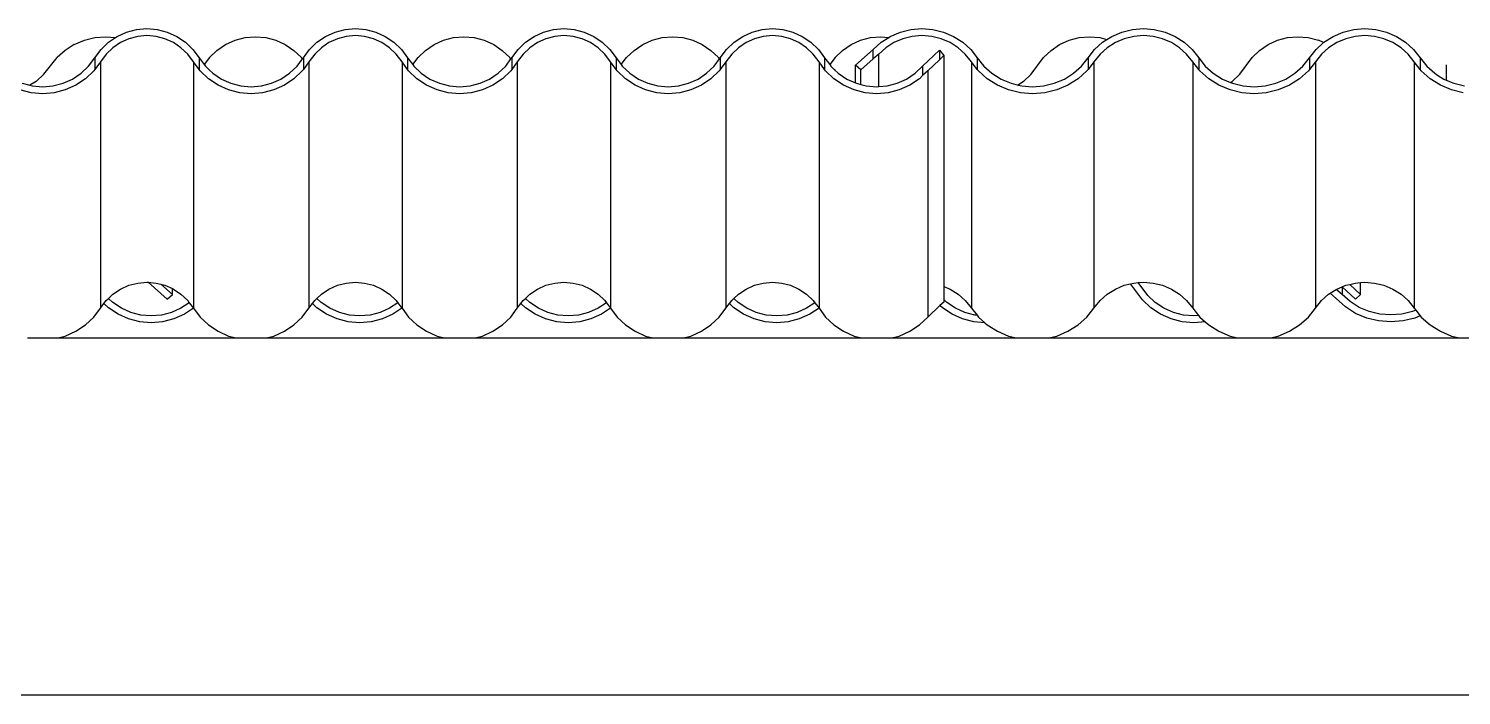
# Model space of a CAD drawing. Header units: millimetres. Extents: x 3212 to 6878, y 1640 to 3386.
# Drawn here: x 3312.273 to 3313.515, y 1648.452 to 1649.03 of the extents above; entities that cross this region are included whole.
import ezdxf

# ---------------------------------------------------------------- set-up
doc = ezdxf.new("R2010")
doc.units = ezdxf.units.MM
doc.header["$LTSCALE"] = 0.8
doc.layers.add('A-PEN-B', color=5, linetype='Continuous')
doc.layers.add('A-PEN-C', color=4, linetype='Continuous')

msp = doc.modelspace()

# ---------------------------------------------------------------- linework, layer by layer
at = {"layer": 'A-PEN-B', "ltscale": 0.05}
msp.add_line((3320.4049, 1648.4516), (3305.2044, 1648.4516), dxfattribs=at)
at = {"layer": 'A-PEN-C', "ltscale": 0.05}
for p, q in [((3312.3208, 1649.0198), (3312.33, 1649.022)), ((3312.33, 1649.022), (3312.3395, 1649.0228)), ((3312.3395, 1649.0228), (3312.3478, 1649.0221)), ((3312.3418, 1649.018), (3312.3478, 1649.0221)), ((3312.3478, 1649.0221), (3312.3492, 1649.0231)), ((3312.3492, 1649.0231), (3312.3574, 1649.0268)), ((3312.3574, 1649.0268), (3312.3661, 1649.0291)), ((3312.3671, 1649.0231), (3312.3594, 1649.0211)), ((3312.3661, 1649.0291), (3312.3751, 1649.0298)), ((3312.3751, 1649.0238), (3312.3671, 1649.0231)), ((3312.3751, 1649.0298), (3312.384, 1649.0291)), ((3312.383, 1649.0231), (3312.3751, 1649.0238)), ((3312.3907, 1649.0211), (3312.383, 1649.0231)), ((3312.384, 1649.0291), (3312.3927, 1649.0268)), ((3312.3927, 1649.0268), (3312.4009, 1649.0231)), ((3312.4009, 1649.0231), (3312.4084, 1649.018)), ((3312.4515, 1649.0198), (3312.4602, 1649.022)), ((3312.4602, 1649.022), (3312.4692, 1649.0228)), ((3312.4692, 1649.0228), (3312.4781, 1649.022)), ((3312.4781, 1649.022), (3312.4868, 1649.0198)), ((3312.5225, 1649.018), (3312.53, 1649.0231)), ((3312.53, 1649.0231), (3312.5382, 1649.0268)), ((3312.5382, 1649.0268), (3312.5469, 1649.0291)), ((3312.5479, 1649.0231), (3312.5402, 1649.0211)), ((3312.5469, 1649.0291), (3312.5559, 1649.0298)), ((3312.5559, 1649.0238), (3312.5479, 1649.0231)), ((3312.5559, 1649.0298), (3312.5648, 1649.0291)), ((3312.5638, 1649.0231), (3312.5559, 1649.0238)), ((3312.5715, 1649.0211), (3312.5638, 1649.0231)), ((3312.5648, 1649.0291), (3312.5735, 1649.0268)), ((3312.5735, 1649.0268), (3312.5817, 1649.0231)), ((3312.5817, 1649.0231), (3312.5892, 1649.018)), ((3312.6323, 1649.0198), (3312.641, 1649.022)), ((3312.641, 1649.022), (3312.6499, 1649.0228)), ((3312.6499, 1649.0228), (3312.6589, 1649.022)), ((3312.6589, 1649.022), (3312.6676, 1649.0198)), ((3312.7033, 1649.018), (3312.7108, 1649.0231)), ((3312.7108, 1649.0231), (3312.719, 1649.0268)), ((3312.719, 1649.0268), (3312.7277, 1649.0291)), ((3312.7287, 1649.0231), (3312.721, 1649.0211)), ((3312.7277, 1649.0291), (3312.7366, 1649.0298)), ((3312.7366, 1649.0238), (3312.7287, 1649.0231)), ((3312.7366, 1649.0298), (3312.7456, 1649.0291)), ((3312.7446, 1649.0231), (3312.7366, 1649.0238)), ((3312.7523, 1649.0211), (3312.7446, 1649.0231)), ((3312.7456, 1649.0291), (3312.7543, 1649.0268)), ((3312.7543, 1649.0268), (3312.7625, 1649.0231)), ((3312.7625, 1649.0231), (3312.7699, 1649.018)), ((3312.8131, 1649.0198), (3312.8218, 1649.022)), ((3312.8218, 1649.022), (3312.8307, 1649.0228)), ((3312.8307, 1649.0228), (3312.8397, 1649.022)), ((3312.8397, 1649.022), (3312.8484, 1649.0198)), ((3312.8841, 1649.018), (3312.8916, 1649.0231)), ((3312.8916, 1649.0231), (3312.8998, 1649.0268)), ((3312.8998, 1649.0268), (3312.9085, 1649.0291)), ((3312.9095, 1649.0231), (3312.9017, 1649.0211)), ((3312.9085, 1649.0291), (3312.9174, 1649.0298)), ((3312.9174, 1649.0238), (3312.9095, 1649.0231)), ((3312.9174, 1649.0298), (3312.9264, 1649.0291)), ((3312.9254, 1649.0231), (3312.9174, 1649.0238)), ((3312.9331, 1649.0211), (3312.9254, 1649.0231)), ((3312.9264, 1649.0291), (3312.9351, 1649.0268)), ((3312.9351, 1649.0268), (3312.9433, 1649.0231)), ((3312.9433, 1649.0231), (3312.9507, 1649.018)), ((3312.9938, 1649.0198), (3313.0025, 1649.022)), ((3313.0025, 1649.022), (3313.0115, 1649.0228)), ((3313.0115, 1649.0228), (3313.0182, 1649.0222)), ((3313.0117, 1649.018), (3313.0182, 1649.0222)), ((3313.0182, 1649.0222), (3313.0196, 1649.0231)), ((3313.0196, 1649.0231), (3313.0283, 1649.0268)), ((3313.0283, 1649.0268), (3313.0375, 1649.0291)), ((3313.0386, 1649.0231), (3313.0304, 1649.0211)), ((3313.0375, 1649.0291), (3313.047, 1649.0298)), ((3313.047, 1649.0238), (3313.0386, 1649.0231)), ((3313.047, 1649.0298), (3313.0565, 1649.0291)), ((3313.0555, 1649.0231), (3313.047, 1649.0238)), ((3313.0637, 1649.0211), (3313.0555, 1649.0231)), ((3313.0565, 1649.0291), (3313.0658, 1649.0268)), ((3313.0658, 1649.0268), (3313.0745, 1649.0231)), ((3313.0745, 1649.0231), (3313.0824, 1649.018)), ((3313.1746, 1649.0198), (3313.1833, 1649.022)), ((3313.1833, 1649.022), (3313.1923, 1649.0228)), ((3313.1923, 1649.0228), (3313.2012, 1649.022)), ((3313.2012, 1649.022), (3313.2074, 1649.0204)), ((3313.2074, 1649.0204), (3313.2116, 1649.0231)), ((3313.2116, 1649.0231), (3313.2203, 1649.0268)), ((3313.2203, 1649.0268), (3313.2295, 1649.0291)), ((3313.2306, 1649.0231), (3313.2224, 1649.0211)), ((3313.2295, 1649.0291), (3313.239, 1649.0298)), ((3313.239, 1649.0238), (3313.2306, 1649.0231)), ((3313.239, 1649.0298), (3313.2485, 1649.0291)), ((3313.2475, 1649.0231), (3313.239, 1649.0238)), ((3313.2557, 1649.0211), (3313.2475, 1649.0231)), ((3313.2485, 1649.0291), (3313.2578, 1649.0268)), ((3313.2578, 1649.0268), (3313.2665, 1649.0231)), ((3313.2665, 1649.0231), (3313.2744, 1649.018)), ((3313.3554, 1649.0198), (3313.3641, 1649.022)), ((3313.3641, 1649.022), (3313.373, 1649.0228)), ((3313.373, 1649.0228), (3313.382, 1649.022)), ((3313.382, 1649.022), (3313.3907, 1649.0198)), ((3313.3956, 1649.018), (3313.4036, 1649.0231)), ((3313.4036, 1649.0231), (3313.4123, 1649.0268)), ((3313.4123, 1649.0268), (3313.4215, 1649.0291)), ((3313.4226, 1649.0231), (3313.4144, 1649.0211)), ((3313.4215, 1649.0291), (3313.431, 1649.0298)), ((3313.431, 1649.0238), (3313.4226, 1649.0231)), ((3313.431, 1649.0298), (3313.4405, 1649.0291)), ((3313.4394, 1649.0231), (3313.431, 1649.0238)), ((3313.4476, 1649.0211), (3313.4394, 1649.0231)), ((3313.4405, 1649.0291), (3313.4498, 1649.0268)), ((3313.4498, 1649.0268), (3313.4585, 1649.0231)), ((3313.4585, 1649.0231), (3313.4664, 1649.018)), ((3312.3042, 1649.011), (3312.2972, 1649.0048)), ((3312.3121, 1649.0161), (3312.3042, 1649.011)), ((3312.3121, 1649.0161), (3312.3208, 1649.0198)), ((3312.3299, 1649.0046), (3312.3353, 1649.0118)), ((3312.3353, 1649.0118), (3312.3418, 1649.018)), ((3312.3455, 1649.0133), (3312.3397, 1649.0078)), ((3312.3521, 1649.0178), (3312.3455, 1649.0133)), ((3312.3594, 1649.0211), (3312.3521, 1649.0178)), ((3312.398, 1649.0178), (3312.3907, 1649.0211)), ((3312.4046, 1649.0133), (3312.398, 1649.0178)), ((3312.4104, 1649.0078), (3312.4046, 1649.0133)), ((3312.4084, 1649.018), (3312.4149, 1649.0118)), ((3312.4149, 1649.0118), (3312.4203, 1649.0046)), ((3312.4293, 1649.0048), (3312.4358, 1649.011)), ((3312.4358, 1649.011), (3312.4433, 1649.0161)), ((3312.4433, 1649.0161), (3312.4515, 1649.0198)), ((3312.4868, 1649.0198), (3312.495, 1649.0161)), ((3312.495, 1649.0161), (3312.5025, 1649.011)), ((3312.5025, 1649.011), (3312.509, 1649.0048)), ((3312.5107, 1649.0046), (3312.516, 1649.0118)), ((3312.516, 1649.0118), (3312.5225, 1649.018)), ((3312.5263, 1649.0133), (3312.5205, 1649.0078)), ((3312.5329, 1649.0178), (3312.5263, 1649.0133)), ((3312.5402, 1649.0211), (3312.5329, 1649.0178)), ((3312.5788, 1649.0178), (3312.5715, 1649.0211)), ((3312.5854, 1649.0133), (3312.5788, 1649.0178)), ((3312.5912, 1649.0078), (3312.5854, 1649.0133)), ((3312.5892, 1649.018), (3312.5957, 1649.0118)), ((3312.5957, 1649.0118), (3312.6011, 1649.0046)), ((3312.6101, 1649.0048), (3312.6166, 1649.011)), ((3312.6166, 1649.011), (3312.6241, 1649.0161)), ((3312.6241, 1649.0161), (3312.6323, 1649.0198)), ((3312.6676, 1649.0198), (3312.6758, 1649.0161)), ((3312.6758, 1649.0161), (3312.6832, 1649.011)), ((3312.6832, 1649.011), (3312.6897, 1649.0048)), ((3312.6914, 1649.0046), (3312.6968, 1649.0118)), ((3312.6968, 1649.0118), (3312.7033, 1649.018)), ((3312.7071, 1649.0133), (3312.7013, 1649.0078)), ((3312.7137, 1649.0178), (3312.7071, 1649.0133)), ((3312.721, 1649.0211), (3312.7137, 1649.0178)), ((3312.7596, 1649.0178), (3312.7523, 1649.0211)), ((3312.7662, 1649.0133), (3312.7596, 1649.0178)), ((3312.772, 1649.0078), (3312.7662, 1649.0133)), ((3312.7699, 1649.018), (3312.7765, 1649.0118)), ((3312.7765, 1649.0118), (3312.7818, 1649.0046)), ((3312.7909, 1649.0048), (3312.7974, 1649.011)), ((3312.7974, 1649.011), (3312.8049, 1649.0161)), ((3312.8049, 1649.0161), (3312.8131, 1649.0198)), ((3312.8484, 1649.0198), (3312.8566, 1649.0161)), ((3312.8566, 1649.0161), (3312.864, 1649.011)), ((3312.8705, 1649.0048), (3312.864, 1649.011)), ((3312.8722, 1649.0046), (3312.8776, 1649.0118)), ((3312.8776, 1649.0118), (3312.8841, 1649.018)), ((3312.8879, 1649.0133), (3312.8821, 1649.0078)), ((3312.8945, 1649.0178), (3312.8879, 1649.0133)), ((3312.9017, 1649.0211), (3312.8945, 1649.0178)), ((3312.9404, 1649.0178), (3312.9331, 1649.0211)), ((3312.947, 1649.0133), (3312.9404, 1649.0178)), ((3312.9528, 1649.0078), (3312.947, 1649.0133)), ((3312.9507, 1649.018), (3312.9572, 1649.0118)), ((3312.9572, 1649.0118), (3312.9626, 1649.0046)), ((3312.9717, 1649.0048), (3312.9782, 1649.011)), ((3312.9782, 1649.011), (3312.9856, 1649.0161)), ((3312.9856, 1649.0161), (3312.9938, 1649.0198)), ((3312.9894, 1648.998), (3313.0047, 1649.0118)), ((3313.0047, 1649.0118), (3313.0117, 1649.018)), ((3313.0047, 1649.0035), (3313.0047, 1649.0118)), ((3313.0156, 1649.0133), (3313.0095, 1649.0078)), ((3313.0227, 1649.0178), (3313.0156, 1649.0133)), ((3313.0304, 1649.0211), (3313.0227, 1649.0178)), ((3313.0476, 1648.9973), (3313.0621, 1649.0112)), ((3313.0621, 1649.0112), (3313.0659, 1649.0065)), ((3313.0621, 1649.0112), (3313.0621, 1649.0029)), ((3313.0714, 1649.0178), (3313.0637, 1649.0211)), ((3313.0784, 1649.0133), (3313.0714, 1649.0178)), ((3313.0846, 1649.0078), (3313.0784, 1649.0133)), ((3313.0824, 1649.018), (3313.0893, 1649.0118)), ((3313.0893, 1649.0118), (3313.095, 1649.0046)), ((3313.1524, 1649.0048), (3313.159, 1649.011)), ((3313.159, 1649.011), (3313.1664, 1649.0161)), ((3313.1664, 1649.0161), (3313.1746, 1649.0198)), ((3313.191, 1649.0046), (3313.1967, 1649.0118)), ((3313.1967, 1649.0118), (3313.2036, 1649.018)), ((3313.2076, 1649.0133), (3313.2015, 1649.0078)), ((3313.2036, 1649.018), (3313.2074, 1649.0204)), ((3313.2147, 1649.0178), (3313.2076, 1649.0133)), ((3313.2224, 1649.0211), (3313.2147, 1649.0178)), ((3313.2634, 1649.0178), (3313.2557, 1649.0211)), ((3313.2704, 1649.0133), (3313.2634, 1649.0178)), ((3313.2765, 1649.0078), (3313.2704, 1649.0133)), ((3313.2744, 1649.018), (3313.2813, 1649.0118)), ((3313.2813, 1649.0118), (3313.287, 1649.0046)), ((3313.3332, 1649.0048), (3313.3397, 1649.011)), ((3313.3397, 1649.011), (3313.3472, 1649.0161)), ((3313.3472, 1649.0161), (3313.3554, 1649.0198)), ((3313.383, 1649.0046), (3313.3887, 1649.0118)), ((3313.3887, 1649.0118), (3313.3953, 1649.0177)), ((3313.3953, 1649.0177), (3313.3907, 1649.0198)), ((3313.3996, 1649.0133), (3313.3935, 1649.0078)), ((3313.3953, 1649.0177), (3313.3956, 1649.018)), ((3313.4066, 1649.0178), (3313.3996, 1649.0133)), ((3313.4144, 1649.0211), (3313.4066, 1649.0178)), ((3313.4554, 1649.0178), (3313.4476, 1649.0211)), ((3313.4624, 1649.0133), (3313.4554, 1649.0178)), ((3313.4685, 1649.0078), (3313.4624, 1649.0133)), ((3313.4664, 1649.018), (3313.4733, 1649.0118)), ((3313.4733, 1649.0118), (3313.479, 1649.0046)), ((3312.2858, 1648.9903), (3312.2972, 1649.0048)), ((3312.318, 1648.9911), (3312.3245, 1648.9973)), ((3312.3245, 1648.9973), (3312.3299, 1649.0046)), ((3312.3299, 1649.0046), (3312.3299, 1648.9945)), ((3312.3347, 1649.001), (3312.3299, 1648.9945)), ((3312.3397, 1649.0078), (3312.3347, 1649.001)), ((3312.3347, 1649.001), (3312.3347, 1648.7873)), ((3312.4155, 1649.001), (3312.4104, 1649.0078)), ((3312.4155, 1649.001), (3312.4155, 1648.7873)), ((3312.4203, 1648.9945), (3312.4155, 1649.001)), ((3312.4203, 1649.0046), (3312.4203, 1648.9945)), ((3312.4203, 1649.0046), (3312.4247, 1648.9986)), ((3312.4293, 1649.0048), (3312.4247, 1648.9986)), ((3312.4247, 1648.9986), (3312.4257, 1648.9973)), ((3312.4257, 1648.9973), (3312.4289, 1648.9942)), ((3312.4988, 1648.9911), (3312.5053, 1648.9973)), ((3312.5053, 1648.9973), (3312.5099, 1649.0035)), ((3312.5099, 1649.0035), (3312.509, 1649.0048)), ((3312.5099, 1649.0035), (3312.5107, 1649.0046)), ((3312.5107, 1649.0046), (3312.5107, 1648.9945)), ((3312.5155, 1649.001), (3312.5107, 1648.9945)), ((3312.5205, 1649.0078), (3312.5155, 1649.001)), ((3312.5155, 1649.001), (3312.5155, 1648.7873)), ((3312.5963, 1649.001), (3312.5912, 1649.0078)), ((3312.5963, 1649.001), (3312.5963, 1648.7873)), ((3312.6011, 1648.9945), (3312.5963, 1649.001)), ((3312.6011, 1649.0046), (3312.6011, 1648.9945)), ((3312.6011, 1649.0046), (3312.6055, 1648.9986)), ((3312.6055, 1648.9986), (3312.6101, 1649.0048)), ((3312.6055, 1648.9986), (3312.6064, 1648.9973)), ((3312.6064, 1648.9973), (3312.6129, 1648.9911)), ((3312.6796, 1648.9911), (3312.6861, 1648.9973)), ((3312.6861, 1648.9973), (3312.6907, 1649.0035)), ((3312.6907, 1649.0035), (3312.6897, 1649.0048)), ((3312.6907, 1649.0035), (3312.6914, 1649.0046)), ((3312.6914, 1649.0046), (3312.6914, 1648.9945)), ((3312.6962, 1649.001), (3312.6914, 1648.9945)), ((3312.7013, 1649.0078), (3312.6962, 1649.001)), ((3312.6962, 1649.001), (3312.6962, 1648.7873)), ((3312.777, 1649.001), (3312.772, 1649.0078)), ((3312.777, 1649.001), (3312.777, 1648.7873)), ((3312.7818, 1648.9945), (3312.777, 1649.001)), ((3312.7818, 1649.0046), (3312.7818, 1648.9945)), ((3312.7818, 1649.0046), (3312.7863, 1648.9986)), ((3312.7863, 1648.9986), (3312.7909, 1649.0048)), ((3312.7863, 1648.9986), (3312.7872, 1648.9973)), ((3312.7872, 1648.9973), (3312.7937, 1648.9911)), ((3312.8603, 1648.9911), (3312.8668, 1648.9973)), ((3312.8668, 1648.9973), (3312.8715, 1649.0035)), ((3312.8715, 1649.0035), (3312.8705, 1649.0048)), ((3312.8715, 1649.0035), (3312.8722, 1649.0046)), ((3312.8722, 1649.0046), (3312.8722, 1648.9945)), ((3312.877, 1649.001), (3312.8722, 1648.9945)), ((3312.8821, 1649.0078), (3312.877, 1649.001)), ((3312.877, 1649.001), (3312.877, 1648.7873)), ((3312.9578, 1649.001), (3312.9528, 1649.0078)), ((3312.9578, 1649.001), (3312.9578, 1648.7873)), ((3312.9626, 1648.9945), (3312.9578, 1649.001)), ((3312.9626, 1649.0046), (3312.9626, 1648.9945)), ((3312.9626, 1649.0046), (3312.9671, 1648.9986)), ((3312.9717, 1649.0048), (3312.9671, 1648.9986)), ((3312.9671, 1648.9986), (3312.968, 1648.9973)), ((3312.968, 1648.9973), (3312.9713, 1648.9942)), ((3312.9941, 1648.994), (3312.9894, 1648.998)), ((3312.9894, 1648.9827), (3312.9894, 1648.998)), ((3313.0047, 1649.0035), (3312.9941, 1648.994)), ((3313.0095, 1649.0078), (3313.0047, 1649.0035)), ((3313.0095, 1648.9795), (3313.0095, 1649.0078)), ((3313.0411, 1648.9911), (3313.0476, 1648.9973)), ((3313.0476, 1648.9973), (3313.0476, 1648.9891)), ((3313.0621, 1649.0029), (3313.0521, 1648.9933)), ((3313.0659, 1649.0065), (3313.0621, 1649.0029)), ((3313.0659, 1649.0065), (3313.0659, 1648.8063)), ((3313.0899, 1649.001), (3313.0846, 1649.0078)), ((3313.0899, 1649.001), (3313.0899, 1648.7873)), ((3313.095, 1648.9945), (3313.0899, 1649.001)), ((3313.095, 1649.0046), (3313.1007, 1648.9973)), ((3313.095, 1649.0046), (3313.095, 1648.9945)), ((3313.1007, 1648.9973), (3313.1076, 1648.9911)), ((3313.1417, 1648.9903), (3313.1524, 1649.0048)), ((3313.1784, 1648.9911), (3313.1853, 1648.9973)), ((3313.1853, 1648.9973), (3313.191, 1649.0046)), ((3313.191, 1649.0046), (3313.191, 1648.9945)), ((3313.1961, 1649.001), (3313.191, 1648.9945)), ((3313.2015, 1649.0078), (3313.1961, 1649.001)), ((3313.1961, 1649.001), (3313.1961, 1648.7873)), ((3313.2819, 1649.001), (3313.2765, 1649.0078)), ((3313.2819, 1649.001), (3313.2819, 1648.7873)), ((3313.287, 1648.9945), (3313.2819, 1649.001)), ((3313.287, 1649.0046), (3313.2927, 1648.9973)), ((3313.287, 1649.0046), (3313.287, 1648.9945)), ((3313.2927, 1648.9973), (3313.2996, 1648.9911)), ((3313.3225, 1648.9903), (3313.3332, 1649.0048)), ((3313.3704, 1648.9911), (3313.3773, 1648.9973)), ((3313.3773, 1648.9973), (3313.383, 1649.0046)), ((3313.383, 1649.0046), (3313.383, 1648.9945)), ((3313.3881, 1649.001), (3313.383, 1648.9945)), ((3313.3935, 1649.0078), (3313.3881, 1649.001)), ((3313.3881, 1649.001), (3313.3881, 1648.7873)), ((3313.4739, 1649.001), (3313.4685, 1649.0078)), ((3313.4739, 1649.001), (3313.4739, 1648.7873)), ((3313.479, 1648.9945), (3313.4739, 1649.001)), ((3313.479, 1649.0046), (3313.4847, 1648.9973)), ((3313.479, 1649.0046), (3313.479, 1648.9945)), ((3313.4847, 1648.9973), (3313.4916, 1648.9911)), ((3313.5016, 1648.9984), (3313.5016, 1648.9852)), ((3312.2789, 1648.9841), (3312.2736, 1648.9807)), ((3312.2789, 1648.9841), (3312.2858, 1648.9903)), ((3312.3023, 1648.9824), (3312.3105, 1648.9861)), ((3312.3105, 1648.9861), (3312.318, 1648.9911)), ((3312.3218, 1648.9864), (3312.3135, 1648.9808)), ((3312.329, 1648.9933), (3312.3218, 1648.9864)), ((3312.3299, 1648.9945), (3312.329, 1648.9933)), ((3312.4212, 1648.9933), (3312.4203, 1648.9945)), ((3312.4284, 1648.9864), (3312.4212, 1648.9933)), ((3312.4367, 1648.9808), (3312.4284, 1648.9864)), ((3312.4289, 1648.9942), (3312.4293, 1648.9948)), ((3312.4289, 1648.9942), (3312.4322, 1648.9911)), ((3312.4322, 1648.9911), (3312.4396, 1648.9861)), ((3312.4396, 1648.9861), (3312.4478, 1648.9824)), ((3312.4831, 1648.9824), (3312.4913, 1648.9861)), ((3312.4913, 1648.9861), (3312.4988, 1648.9911)), ((3312.5025, 1648.9864), (3312.4942, 1648.9808)), ((3312.5098, 1648.9933), (3312.5025, 1648.9864)), ((3312.5107, 1648.9945), (3312.5098, 1648.9933)), ((3312.6019, 1648.9933), (3312.6011, 1648.9945)), ((3312.6092, 1648.9864), (3312.6019, 1648.9933)), ((3312.6175, 1648.9808), (3312.6092, 1648.9864)), ((3312.6129, 1648.9911), (3312.6204, 1648.9861)), ((3312.6204, 1648.9861), (3312.6286, 1648.9824)), ((3312.6639, 1648.9824), (3312.6721, 1648.9861)), ((3312.6721, 1648.9861), (3312.6796, 1648.9911)), ((3312.6833, 1648.9864), (3312.675, 1648.9808)), ((3312.6906, 1648.9933), (3312.6833, 1648.9864)), ((3312.6914, 1648.9945), (3312.6906, 1648.9933)), ((3312.7827, 1648.9933), (3312.7818, 1648.9945)), ((3312.79, 1648.9864), (3312.7827, 1648.9933)), ((3312.7983, 1648.9808), (3312.79, 1648.9864)), ((3312.7937, 1648.9911), (3312.8012, 1648.9861)), ((3312.8012, 1648.9861), (3312.8094, 1648.9824)), ((3312.8447, 1648.9824), (3312.8529, 1648.9861)), ((3312.8529, 1648.9861), (3312.8603, 1648.9911)), ((3312.8641, 1648.9864), (3312.8558, 1648.9808)), ((3312.8713, 1648.9933), (3312.8641, 1648.9864)), ((3312.8722, 1648.9945), (3312.8713, 1648.9933)), ((3312.9635, 1648.9933), (3312.9626, 1648.9945)), ((3312.9707, 1648.9864), (3312.9635, 1648.9933)), ((3312.979, 1648.9808), (3312.9707, 1648.9864)), ((3312.9713, 1648.9942), (3312.9717, 1648.9948)), ((3312.9713, 1648.9942), (3312.9745, 1648.9911)), ((3312.9745, 1648.9911), (3312.982, 1648.9861)), ((3312.982, 1648.9861), (3312.9894, 1648.9827)), ((3312.9941, 1648.9813), (3312.9941, 1648.994)), ((3313.0255, 1648.9824), (3313.0337, 1648.9861)), ((3313.0337, 1648.9861), (3313.0411, 1648.9911)), ((3313.0449, 1648.9864), (3313.0366, 1648.9808)), ((3313.0476, 1648.9891), (3313.0449, 1648.9864)), ((3313.0521, 1648.9933), (3313.0476, 1648.9891)), ((3313.0521, 1648.9933), (3313.0521, 1648.7797)), ((3313.096, 1648.9933), (3313.095, 1648.9945)), ((3313.1037, 1648.9864), (3313.096, 1648.9933)), ((3313.1125, 1648.9808), (3313.1037, 1648.9864)), ((3313.1076, 1648.9911), (3313.1156, 1648.9861)), ((3313.1156, 1648.9861), (3313.1243, 1648.9824)), ((3313.1352, 1648.9841), (3313.1304, 1648.9809)), ((3313.1352, 1648.9841), (3313.1417, 1648.9903)), ((3313.1618, 1648.9824), (3313.1705, 1648.9861)), ((3313.1705, 1648.9861), (3313.1784, 1648.9911)), ((3313.1824, 1648.9864), (3313.1736, 1648.9808)), ((3313.1901, 1648.9933), (3313.1824, 1648.9864)), ((3313.191, 1648.9945), (3313.1901, 1648.9933)), ((3313.288, 1648.9933), (3313.287, 1648.9945)), ((3313.2957, 1648.9864), (3313.288, 1648.9933)), ((3313.3045, 1648.9808), (3313.2957, 1648.9864)), ((3313.2996, 1648.9911), (3313.3076, 1648.9861)), ((3313.3076, 1648.9861), (3313.3145, 1648.9831)), ((3313.3145, 1648.9831), (3313.316, 1648.9841)), ((3313.316, 1648.9841), (3313.3225, 1648.9903)), ((3313.3538, 1648.9824), (3313.3625, 1648.9861)), ((3313.3625, 1648.9861), (3313.3704, 1648.9911)), ((3313.3744, 1648.9864), (3313.3656, 1648.9808)), ((3313.3821, 1648.9933), (3313.3744, 1648.9864)), ((3313.383, 1648.9945), (3313.3821, 1648.9933)), ((3313.48, 1648.9933), (3313.479, 1648.9945)), ((3313.4876, 1648.9864), (3313.48, 1648.9933)), ((3313.4965, 1648.9808), (3313.4876, 1648.9864)), ((3313.4916, 1648.9911), (3313.4941, 1648.9896)), ((3313.4941, 1648.9896), (3313.4996, 1648.9861)), ((3313.4996, 1648.9861), (3313.5016, 1648.9852)), ((3313.5016, 1648.9852), (3313.5083, 1648.9824)), ((3312.2747, 1648.9742), (3312.265, 1648.9767)), ((3312.267, 1648.9824), (3312.2736, 1648.9807)), ((3312.2736, 1648.9807), (3312.2757, 1648.9801)), ((3312.2847, 1648.9733), (3312.2747, 1648.9742)), ((3312.2757, 1648.9801), (3312.2847, 1648.9793)), ((3312.2847, 1648.9793), (3312.2936, 1648.9801)), ((3312.2947, 1648.9742), (3312.2847, 1648.9733)), ((3312.2936, 1648.9801), (3312.3023, 1648.9824)), ((3312.3043, 1648.9767), (3312.2947, 1648.9742)), ((3312.3135, 1648.9808), (3312.3043, 1648.9767)), ((3312.4458, 1648.9767), (3312.4367, 1648.9808)), ((3312.4555, 1648.9742), (3312.4458, 1648.9767)), ((3312.4478, 1648.9824), (3312.4565, 1648.9801)), ((3312.4655, 1648.9733), (3312.4555, 1648.9742)), ((3312.4565, 1648.9801), (3312.4655, 1648.9793)), ((3312.4655, 1648.9793), (3312.4744, 1648.9801)), ((3312.4754, 1648.9742), (3312.4655, 1648.9733)), ((3312.4744, 1648.9801), (3312.4831, 1648.9824)), ((3312.4851, 1648.9767), (3312.4754, 1648.9742)), ((3312.4942, 1648.9808), (3312.4851, 1648.9767)), ((3312.6266, 1648.9767), (3312.6175, 1648.9808)), ((3312.6363, 1648.9742), (3312.6266, 1648.9767)), ((3312.6286, 1648.9824), (3312.6373, 1648.9801)), ((3312.6462, 1648.9733), (3312.6363, 1648.9742)), ((3312.6373, 1648.9801), (3312.6462, 1648.9793)), ((3312.6462, 1648.9793), (3312.6552, 1648.9801)), ((3312.6562, 1648.9742), (3312.6462, 1648.9733)), ((3312.6552, 1648.9801), (3312.6639, 1648.9824)), ((3312.6659, 1648.9767), (3312.6562, 1648.9742)), ((3312.675, 1648.9808), (3312.6659, 1648.9767)), ((3312.8074, 1648.9767), (3312.7983, 1648.9808)), ((3312.8171, 1648.9742), (3312.8074, 1648.9767)), ((3312.8094, 1648.9824), (3312.8181, 1648.9801)), ((3312.827, 1648.9733), (3312.8171, 1648.9742)), ((3312.8181, 1648.9801), (3312.827, 1648.9793)), ((3312.827, 1648.9793), (3312.836, 1648.9801)), ((3312.837, 1648.9742), (3312.827, 1648.9733)), ((3312.836, 1648.9801), (3312.8447, 1648.9824)), ((3312.8467, 1648.9767), (3312.837, 1648.9742)), ((3312.8558, 1648.9808), (3312.8467, 1648.9767)), ((3312.9882, 1648.9767), (3312.979, 1648.9808)), ((3312.9978, 1648.9742), (3312.9882, 1648.9767)), ((3312.9894, 1648.9827), (3312.9902, 1648.9824)), ((3312.9902, 1648.9824), (3312.9941, 1648.9813)), ((3312.9941, 1648.9813), (3312.9988, 1648.9801)), ((3313.0078, 1648.9733), (3312.9978, 1648.9742)), ((3312.9988, 1648.9801), (3313.0078, 1648.9793)), ((3313.0078, 1648.9793), (3313.0095, 1648.9795)), ((3313.0178, 1648.9742), (3313.0078, 1648.9733)), ((3313.0095, 1648.9795), (3313.0168, 1648.9801)), ((3313.0168, 1648.9801), (3313.0255, 1648.9824)), ((3313.0274, 1648.9767), (3313.0178, 1648.9742)), ((3313.0366, 1648.9808), (3313.0274, 1648.9767)), ((3313.1222, 1648.9767), (3313.1125, 1648.9808)), ((3313.1324, 1648.9742), (3313.1222, 1648.9767)), ((3313.1243, 1648.9824), (3313.1304, 1648.9809)), ((3313.1304, 1648.9809), (3313.1335, 1648.9801)), ((3313.143, 1648.9733), (3313.1324, 1648.9742)), ((3313.1335, 1648.9801), (3313.143, 1648.9793)), ((3313.143, 1648.9793), (3313.1525, 1648.9801)), ((3313.1536, 1648.9742), (3313.143, 1648.9733)), ((3313.1525, 1648.9801), (3313.1618, 1648.9824)), ((3313.1639, 1648.9767), (3313.1536, 1648.9742)), ((3313.1736, 1648.9808), (3313.1639, 1648.9767)), ((3313.3142, 1648.9767), (3313.3045, 1648.9808)), ((3313.3244, 1648.9742), (3313.3142, 1648.9767)), ((3313.3145, 1648.9831), (3313.3163, 1648.9824)), ((3313.3163, 1648.9824), (3313.3255, 1648.9801)), ((3313.335, 1648.9733), (3313.3244, 1648.9742)), ((3313.3255, 1648.9801), (3313.335, 1648.9793)), ((3313.335, 1648.9793), (3313.3445, 1648.9801)), ((3313.3456, 1648.9742), (3313.335, 1648.9733)), ((3313.3445, 1648.9801), (3313.3538, 1648.9824)), ((3313.3559, 1648.9767), (3313.3456, 1648.9742)), ((3313.3656, 1648.9808), (3313.3559, 1648.9767)), ((3313.5061, 1648.9767), (3313.4965, 1648.9808)), ((3313.5164, 1648.9742), (3313.5061, 1648.9767)), ((3313.5083, 1648.9824), (3313.5175, 1648.9801)), ((3312.3417, 1648.7959), (3312.3455, 1648.7995)), ((3312.3455, 1648.7995), (3312.3521, 1648.8039)), ((3312.3521, 1648.8039), (3312.3594, 1648.8072)), ((3312.3594, 1648.8072), (3312.3671, 1648.8092)), ((3312.3671, 1648.8092), (3312.3751, 1648.8098)), ((3312.3751, 1648.8098), (3312.376, 1648.8098)), ((3312.376, 1648.8098), (3312.383, 1648.8092)), ((3312.376, 1648.8098), (3312.3925, 1648.7951)), ((3312.383, 1648.8092), (3312.387, 1648.8081)), ((3312.387, 1648.8081), (3312.3972, 1648.7991)), ((3312.387, 1648.8081), (3312.3907, 1648.8072)), ((3312.3907, 1648.8072), (3312.3972, 1648.8043)), ((3312.3925, 1648.7951), (3312.3972, 1648.7991)), ((3312.3972, 1648.7991), (3312.3972, 1648.8043)), ((3312.3972, 1648.8043), (3312.398, 1648.8039)), ((3312.398, 1648.8039), (3312.4046, 1648.7995)), ((3312.4046, 1648.7995), (3312.4104, 1648.794)), ((3312.5225, 1648.7959), (3312.5263, 1648.7995)), ((3312.5263, 1648.7995), (3312.5329, 1648.8039)), ((3312.5329, 1648.8039), (3312.5402, 1648.8072)), ((3312.5402, 1648.8072), (3312.5479, 1648.8092)), ((3312.5479, 1648.8092), (3312.5559, 1648.8098)), ((3312.5559, 1648.8098), (3312.5638, 1648.8092)), ((3312.5638, 1648.8092), (3312.5715, 1648.8072)), ((3312.5715, 1648.8072), (3312.5788, 1648.8039)), ((3312.5788, 1648.8039), (3312.5854, 1648.7995)), ((3312.5854, 1648.7995), (3312.5912, 1648.794)), ((3312.7032, 1648.7959), (3312.7071, 1648.7995)), ((3312.7071, 1648.7995), (3312.7137, 1648.8039)), ((3312.7137, 1648.8039), (3312.721, 1648.8072)), ((3312.721, 1648.8072), (3312.7287, 1648.8092)), ((3312.7287, 1648.8092), (3312.7366, 1648.8098)), ((3312.7366, 1648.8098), (3312.7446, 1648.8092)), ((3312.7446, 1648.8092), (3312.7523, 1648.8072)), ((3312.7523, 1648.8072), (3312.7596, 1648.8039)), ((3312.7596, 1648.8039), (3312.7662, 1648.7995)), ((3312.7662, 1648.7995), (3312.772, 1648.794)), ((3312.884, 1648.7959), (3312.8879, 1648.7995)), ((3312.8879, 1648.7995), (3312.8945, 1648.8039)), ((3312.8945, 1648.8039), (3312.9017, 1648.8072)), ((3312.9017, 1648.8072), (3312.9095, 1648.8092)), ((3312.9095, 1648.8092), (3312.9174, 1648.8098)), ((3312.9174, 1648.8098), (3312.9254, 1648.8092)), ((3312.9254, 1648.8092), (3312.9331, 1648.8072)), ((3312.9331, 1648.8072), (3312.9404, 1648.8039)), ((3312.9404, 1648.8039), (3312.947, 1648.7995)), ((3312.947, 1648.7995), (3312.9528, 1648.794)), ((3313.0659, 1648.8063), (3313.0714, 1648.8039)), ((3313.0659, 1648.8063), (3313.0659, 1648.7948)), ((3313.0714, 1648.8039), (3313.0784, 1648.7995)), ((3313.0784, 1648.7995), (3313.0846, 1648.794)), ((3313.2015, 1648.794), (3313.2076, 1648.7995)), ((3313.2076, 1648.7995), (3313.2147, 1648.8039)), ((3313.2147, 1648.8039), (3313.2224, 1648.8072)), ((3313.2224, 1648.8072), (3313.2278, 1648.8085)), ((3313.2278, 1648.8085), (3313.2306, 1648.8092)), ((3313.2383, 1648.7945), (3313.2278, 1648.8085)), ((3313.2306, 1648.8092), (3313.2345, 1648.8095)), ((3313.2345, 1648.8095), (3313.239, 1648.8098)), ((3313.2428, 1648.7984), (3313.2345, 1648.8095)), ((3313.239, 1648.8098), (3313.2475, 1648.8092)), ((3313.2493, 1648.7923), (3313.2428, 1648.7984)), ((3313.2475, 1648.8092), (3313.2557, 1648.8072)), ((3313.2557, 1648.8072), (3313.2634, 1648.8039)), ((3313.2634, 1648.8039), (3313.2704, 1648.7995)), ((3313.2704, 1648.7995), (3313.2765, 1648.794)), ((3313.3935, 1648.794), (3313.3996, 1648.7995)), ((3313.3996, 1648.7995), (3313.4009, 1648.8003)), ((3313.4009, 1648.8003), (3313.4063, 1648.8037)), ((3313.4142, 1648.7885), (3313.4009, 1648.8003)), ((3313.4063, 1648.8037), (3313.4066, 1648.8039)), ((3313.4113, 1648.7993), (3313.4063, 1648.8037)), ((3313.4066, 1648.8039), (3313.4113, 1648.8059)), ((3313.4113, 1648.8059), (3313.4113, 1648.7993)), ((3313.4113, 1648.8059), (3313.4114, 1648.8059)), ((3313.4182, 1648.7931), (3313.4113, 1648.7993)), ((3313.4114, 1648.8059), (3313.4144, 1648.8072)), ((3313.4114, 1648.8059), (3313.4229, 1648.7951)), ((3313.4144, 1648.8072), (3313.4179, 1648.808)), ((3313.4179, 1648.808), (3313.4226, 1648.8092)), ((3313.4179, 1648.808), (3313.4273, 1648.7991)), ((3313.4226, 1648.8092), (3313.4273, 1648.8096)), ((3313.4229, 1648.7951), (3313.4273, 1648.7991)), ((3313.4273, 1648.8096), (3313.431, 1648.8098)), ((3313.4273, 1648.7991), (3313.4273, 1648.8096)), ((3313.431, 1648.8098), (3313.4394, 1648.8092)), ((3313.4394, 1648.8092), (3313.4476, 1648.8072)), ((3313.4476, 1648.8072), (3313.4554, 1648.8039)), ((3313.4554, 1648.8039), (3313.4624, 1648.7995)), ((3313.4624, 1648.7995), (3313.4685, 1648.794)), ((3312.329, 1648.7797), (3312.3347, 1648.7873)), ((3312.3347, 1648.7873), (3312.3377, 1648.7914)), ((3312.3377, 1648.7914), (3312.3397, 1648.794)), ((3312.3417, 1648.7876), (3312.3377, 1648.7914)), ((3312.3397, 1648.794), (3312.3417, 1648.7959)), ((3312.3455, 1648.7923), (3312.3417, 1648.7959)), ((3312.35, 1648.7821), (3312.3417, 1648.7876)), ((3312.3529, 1648.7873), (3312.3455, 1648.7923)), ((3312.3611, 1648.7836), (3312.3529, 1648.7873)), ((3312.4046, 1648.7873), (3312.3964, 1648.7836)), ((3312.4118, 1648.7921), (3312.4046, 1648.7873)), ((3312.4154, 1648.7874), (3312.4075, 1648.7821)), ((3312.4104, 1648.794), (3312.4118, 1648.7921)), ((3312.4118, 1648.7921), (3312.4154, 1648.7874)), ((3312.4154, 1648.7874), (3312.4155, 1648.7873)), ((3312.4155, 1648.7873), (3312.4212, 1648.7797)), ((3312.5098, 1648.7797), (3312.5155, 1648.7873)), ((3312.5155, 1648.7873), (3312.5185, 1648.7914)), ((3312.5185, 1648.7914), (3312.5205, 1648.794)), ((3312.5225, 1648.7876), (3312.5185, 1648.7914)), ((3312.5205, 1648.794), (3312.5225, 1648.7959)), ((3312.5262, 1648.7923), (3312.5225, 1648.7959)), ((3312.5308, 1648.7821), (3312.5225, 1648.7876)), ((3312.5337, 1648.7873), (3312.5262, 1648.7923)), ((3312.5419, 1648.7836), (3312.5337, 1648.7873)), ((3312.5854, 1648.7873), (3312.5772, 1648.7836)), ((3312.5926, 1648.7921), (3312.5854, 1648.7873)), ((3312.5962, 1648.7874), (3312.5883, 1648.7821)), ((3312.5912, 1648.794), (3312.5926, 1648.7921)), ((3312.5926, 1648.7921), (3312.5962, 1648.7874)), ((3312.5962, 1648.7874), (3312.5963, 1648.7873)), ((3312.5963, 1648.7873), (3312.6019, 1648.7797)), ((3312.6906, 1648.7797), (3312.6962, 1648.7873)), ((3312.6962, 1648.7873), (3312.6993, 1648.7914)), ((3312.6993, 1648.7914), (3312.7013, 1648.794)), ((3312.7033, 1648.7876), (3312.6993, 1648.7914)), ((3312.7013, 1648.794), (3312.7032, 1648.7959)), ((3312.707, 1648.7923), (3312.7032, 1648.7959)), ((3312.7116, 1648.7821), (3312.7033, 1648.7876)), ((3312.7145, 1648.7873), (3312.707, 1648.7923)), ((3312.7227, 1648.7836), (3312.7145, 1648.7873)), ((3312.7662, 1648.7873), (3312.758, 1648.7836)), ((3312.7734, 1648.7921), (3312.7662, 1648.7873)), ((3312.777, 1648.7874), (3312.7691, 1648.7821)), ((3312.772, 1648.794), (3312.7734, 1648.7921)), ((3312.7734, 1648.7921), (3312.777, 1648.7874)), ((3312.777, 1648.7874), (3312.777, 1648.7873)), ((3312.777, 1648.7873), (3312.7827, 1648.7797)), ((3312.8713, 1648.7797), (3312.877, 1648.7873)), ((3312.877, 1648.7873), (3312.8801, 1648.7914)), ((3312.8801, 1648.7914), (3312.8821, 1648.794)), ((3312.884, 1648.7876), (3312.8801, 1648.7914)), ((3312.8821, 1648.794), (3312.884, 1648.7959)), ((3312.8878, 1648.7923), (3312.884, 1648.7959)), ((3312.8923, 1648.7821), (3312.884, 1648.7876)), ((3312.8952, 1648.7873), (3312.8878, 1648.7923)), ((3312.9034, 1648.7836), (3312.8952, 1648.7873)), ((3312.9469, 1648.7873), (3312.9387, 1648.7836)), ((3312.9542, 1648.7921), (3312.9469, 1648.7873)), ((3312.9578, 1648.7874), (3312.9499, 1648.7821)), ((3312.9528, 1648.794), (3312.9542, 1648.7921)), ((3312.9542, 1648.7921), (3312.9578, 1648.7874)), ((3312.9578, 1648.7874), (3312.9578, 1648.7873)), ((3312.9578, 1648.7873), (3312.9635, 1648.7797)), ((3313.0626, 1648.7897), (3313.0521, 1648.7797)), ((3313.0659, 1648.7927), (3313.0626, 1648.7897)), ((3313.0648, 1648.7876), (3313.0626, 1648.7897)), ((3313.0731, 1648.7821), (3313.0648, 1648.7876)), ((3313.0686, 1648.7923), (3313.0659, 1648.7948)), ((3313.0659, 1648.7948), (3313.0659, 1648.7927)), ((3313.076, 1648.7873), (3313.0686, 1648.7923)), ((3313.0842, 1648.7836), (3313.076, 1648.7873)), ((3313.0846, 1648.794), (3313.0899, 1648.7873)), ((3313.0899, 1648.7873), (3313.0948, 1648.7812)), ((3313.1901, 1648.7797), (3313.1961, 1648.7873)), ((3313.1961, 1648.7873), (3313.2015, 1648.794)), ((3313.2456, 1648.7876), (3313.2383, 1648.7945)), ((3313.2539, 1648.7821), (3313.2456, 1648.7876)), ((3313.2568, 1648.7873), (3313.2493, 1648.7923)), ((3313.265, 1648.7836), (3313.2568, 1648.7873)), ((3313.2765, 1648.794), (3313.2819, 1648.7873)), ((3313.2819, 1648.7873), (3313.2869, 1648.781)), ((3313.3821, 1648.7797), (3313.3881, 1648.7873)), ((3313.3881, 1648.7873), (3313.3935, 1648.794)), ((3313.423, 1648.7829), (3313.4142, 1648.7885)), ((3313.4261, 1648.7881), (3313.4182, 1648.7931)), ((3313.4348, 1648.7845), (3313.4261, 1648.7881)), ((3313.4685, 1648.794), (3313.4739, 1648.7873)), ((3313.4752, 1648.7857), (3313.4723, 1648.7845)), ((3313.4739, 1648.7873), (3313.4752, 1648.7857)), ((3313.4752, 1648.7857), (3313.4791, 1648.7808)), ((3312.3135, 1648.7673), (3312.3218, 1648.7729)), ((3312.3218, 1648.7729), (3312.329, 1648.7797)), ((3312.3591, 1648.778), (3312.35, 1648.7821)), ((3312.3688, 1648.7755), (3312.3591, 1648.778)), ((3312.3698, 1648.7814), (3312.3611, 1648.7836)), ((3312.3788, 1648.7747), (3312.3688, 1648.7755)), ((3312.3788, 1648.7806), (3312.3698, 1648.7814)), ((3312.3877, 1648.7814), (3312.3788, 1648.7806)), ((3312.3887, 1648.7755), (3312.3788, 1648.7747)), ((3312.3964, 1648.7836), (3312.3877, 1648.7814)), ((3312.3984, 1648.778), (3312.3887, 1648.7755)), ((3312.4075, 1648.7821), (3312.3984, 1648.778)), ((3312.4212, 1648.7797), (3312.4284, 1648.7729)), ((3312.4284, 1648.7729), (3312.4367, 1648.7673)), ((3312.4942, 1648.7673), (3312.5025, 1648.7729)), ((3312.5025, 1648.7729), (3312.5098, 1648.7797)), ((3312.5399, 1648.778), (3312.5308, 1648.7821)), ((3312.5496, 1648.7755), (3312.5399, 1648.778)), ((3312.5506, 1648.7814), (3312.5419, 1648.7836)), ((3312.5595, 1648.7747), (3312.5496, 1648.7755)), ((3312.5595, 1648.7806), (3312.5506, 1648.7814)), ((3312.5685, 1648.7814), (3312.5595, 1648.7806)), ((3312.5695, 1648.7755), (3312.5595, 1648.7747)), ((3312.5772, 1648.7836), (3312.5685, 1648.7814)), ((3312.5792, 1648.778), (3312.5695, 1648.7755)), ((3312.5883, 1648.7821), (3312.5792, 1648.778)), ((3312.6019, 1648.7797), (3312.6092, 1648.7729)), ((3312.6092, 1648.7729), (3312.6175, 1648.7673)), ((3312.675, 1648.7673), (3312.6833, 1648.7729)), ((3312.6833, 1648.7729), (3312.6906, 1648.7797)), ((3312.7207, 1648.778), (3312.7116, 1648.7821)), ((3312.7304, 1648.7755), (3312.7207, 1648.778)), ((3312.7314, 1648.7814), (3312.7227, 1648.7836)), ((3312.7403, 1648.7747), (3312.7304, 1648.7755)), ((3312.7403, 1648.7806), (3312.7314, 1648.7814)), ((3312.7493, 1648.7814), (3312.7403, 1648.7806)), ((3312.7503, 1648.7755), (3312.7403, 1648.7747)), ((3312.758, 1648.7836), (3312.7493, 1648.7814)), ((3312.76, 1648.778), (3312.7503, 1648.7755)), ((3312.7691, 1648.7821), (3312.76, 1648.778)), ((3312.7827, 1648.7797), (3312.79, 1648.7729)), ((3312.79, 1648.7729), (3312.7983, 1648.7673)), ((3312.8558, 1648.7673), (3312.8641, 1648.7729)), ((3312.8641, 1648.7729), (3312.8713, 1648.7797)), ((3312.9015, 1648.778), (3312.8923, 1648.7821)), ((3312.9111, 1648.7755), (3312.9015, 1648.778)), ((3312.9121, 1648.7814), (3312.9034, 1648.7836)), ((3312.9211, 1648.7747), (3312.9111, 1648.7755)), ((3312.9211, 1648.7806), (3312.9121, 1648.7814)), ((3312.9301, 1648.7814), (3312.9211, 1648.7806)), ((3312.9311, 1648.7755), (3312.9211, 1648.7747)), ((3312.9387, 1648.7836), (3312.9301, 1648.7814)), ((3312.9407, 1648.778), (3312.9311, 1648.7755)), ((3312.9499, 1648.7821), (3312.9407, 1648.778)), ((3312.9635, 1648.7797), (3312.9707, 1648.7729)), ((3312.9707, 1648.7729), (3312.979, 1648.7673)), ((3313.0366, 1648.7673), (3313.0449, 1648.7729)), ((3313.0449, 1648.7729), (3313.0521, 1648.7797)), ((3313.0822, 1648.778), (3313.0731, 1648.7821)), ((3313.0919, 1648.7755), (3313.0822, 1648.778)), ((3313.0929, 1648.7814), (3313.0842, 1648.7836)), ((3313.1016, 1648.7747), (3313.0919, 1648.7755)), ((3313.0948, 1648.7812), (3313.0929, 1648.7814)), ((3313.0948, 1648.7812), (3313.096, 1648.7797)), ((3313.096, 1648.7797), (3313.1016, 1648.7747)), ((3313.1016, 1648.7747), (3313.1037, 1648.7729)), ((3313.1037, 1648.7729), (3313.1125, 1648.7673)), ((3313.1736, 1648.7673), (3313.1824, 1648.7729)), ((3313.1824, 1648.7729), (3313.1901, 1648.7797)), ((3313.263, 1648.778), (3313.2539, 1648.7821)), ((3313.2727, 1648.7755), (3313.263, 1648.778)), ((3313.2737, 1648.7814), (3313.265, 1648.7836)), ((3313.2827, 1648.7747), (3313.2727, 1648.7755)), ((3313.2827, 1648.7806), (3313.2737, 1648.7814)), ((3313.2869, 1648.781), (3313.2827, 1648.7806)), ((3313.2926, 1648.7755), (3313.2827, 1648.7747)), ((3313.2869, 1648.781), (3313.288, 1648.7797)), ((3313.288, 1648.7797), (3313.2927, 1648.7755)), ((3313.2927, 1648.7755), (3313.2926, 1648.7755)), ((3313.2927, 1648.7755), (3313.2957, 1648.7729)), ((3313.2957, 1648.7729), (3313.3045, 1648.7673)), ((3313.3656, 1648.7673), (3313.3744, 1648.7729)), ((3313.3744, 1648.7729), (3313.3821, 1648.7797)), ((3313.4327, 1648.7788), (3313.423, 1648.7829)), ((3313.443, 1648.7764), (3313.4327, 1648.7788)), ((3313.4441, 1648.7822), (3313.4348, 1648.7845)), ((3313.4536, 1648.7755), (3313.443, 1648.7764)), ((3313.4536, 1648.7815), (3313.4441, 1648.7822)), ((3313.4631, 1648.7822), (3313.4536, 1648.7815)), ((3313.4642, 1648.7764), (3313.4536, 1648.7755)), ((3313.4723, 1648.7845), (3313.4631, 1648.7822)), ((3313.4744, 1648.7788), (3313.4642, 1648.7764)), ((3313.4791, 1648.7808), (3313.4744, 1648.7788)), ((3313.4791, 1648.7808), (3313.48, 1648.7797)), ((3313.48, 1648.7797), (3313.4876, 1648.7729)), ((3313.4876, 1648.7729), (3313.4965, 1648.7673)), ((3312.2715, 1648.7616), (3312.2979, 1648.7616)), ((3312.2979, 1648.7616), (3312.3043, 1648.7632)), ((3312.2979, 1648.7616), (3312.4523, 1648.7616)), ((3312.3043, 1648.7632), (3312.3135, 1648.7673)), ((3312.4367, 1648.7673), (3312.4458, 1648.7632)), ((3312.4458, 1648.7632), (3312.4523, 1648.7616)), ((3312.4523, 1648.7616), (3312.4787, 1648.7616)), ((3312.4787, 1648.7616), (3312.4851, 1648.7632)), ((3312.4787, 1648.7616), (3312.633, 1648.7616)), ((3312.4851, 1648.7632), (3312.4942, 1648.7673)), ((3312.6175, 1648.7673), (3312.6266, 1648.7632)), ((3312.6266, 1648.7632), (3312.633, 1648.7616)), ((3312.633, 1648.7616), (3312.6595, 1648.7616)), ((3312.6595, 1648.7616), (3312.6659, 1648.7632)), ((3312.6595, 1648.7616), (3312.8138, 1648.7616)), ((3312.6659, 1648.7632), (3312.675, 1648.7673)), ((3312.7983, 1648.7673), (3312.8074, 1648.7632)), ((3312.8074, 1648.7632), (3312.8138, 1648.7616)), ((3312.8138, 1648.7616), (3312.8402, 1648.7616)), ((3312.8402, 1648.7616), (3312.8467, 1648.7632)), ((3312.8402, 1648.7616), (3312.9946, 1648.7616)), ((3312.8467, 1648.7632), (3312.8558, 1648.7673)), ((3312.979, 1648.7673), (3312.9882, 1648.7632)), ((3312.9882, 1648.7632), (3312.9946, 1648.7616)), ((3312.9946, 1648.7616), (3313.021, 1648.7616)), ((3313.021, 1648.7616), (3313.0274, 1648.7632)), ((3313.021, 1648.7616), (3313.129, 1648.7616)), ((3313.0274, 1648.7632), (3313.0366, 1648.7673)), ((3313.1125, 1648.7673), (3313.1222, 1648.7632)), ((3313.1222, 1648.7632), (3313.129, 1648.7616)), ((3313.129, 1648.7616), (3313.1571, 1648.7616)), ((3313.1571, 1648.7616), (3313.1639, 1648.7632)), ((3313.1571, 1648.7616), (3313.321, 1648.7616)), ((3313.1639, 1648.7632), (3313.1736, 1648.7673)), ((3313.3045, 1648.7673), (3313.3142, 1648.7632)), ((3313.3142, 1648.7632), (3313.321, 1648.7616)), ((3313.321, 1648.7616), (3313.3491, 1648.7616)), ((3313.3491, 1648.7616), (3313.3559, 1648.7632)), ((3313.3491, 1648.7616), (3313.513, 1648.7616)), ((3313.3559, 1648.7632), (3313.3656, 1648.7673)), ((3313.4965, 1648.7673), (3313.5061, 1648.7632)), ((3313.5061, 1648.7632), (3313.513, 1648.7616)), ((3313.513, 1648.7616), (3313.541, 1648.7616))]:
    msp.add_line(p, q, dxfattribs=at)

doc.saveas('drawing.dxf')
